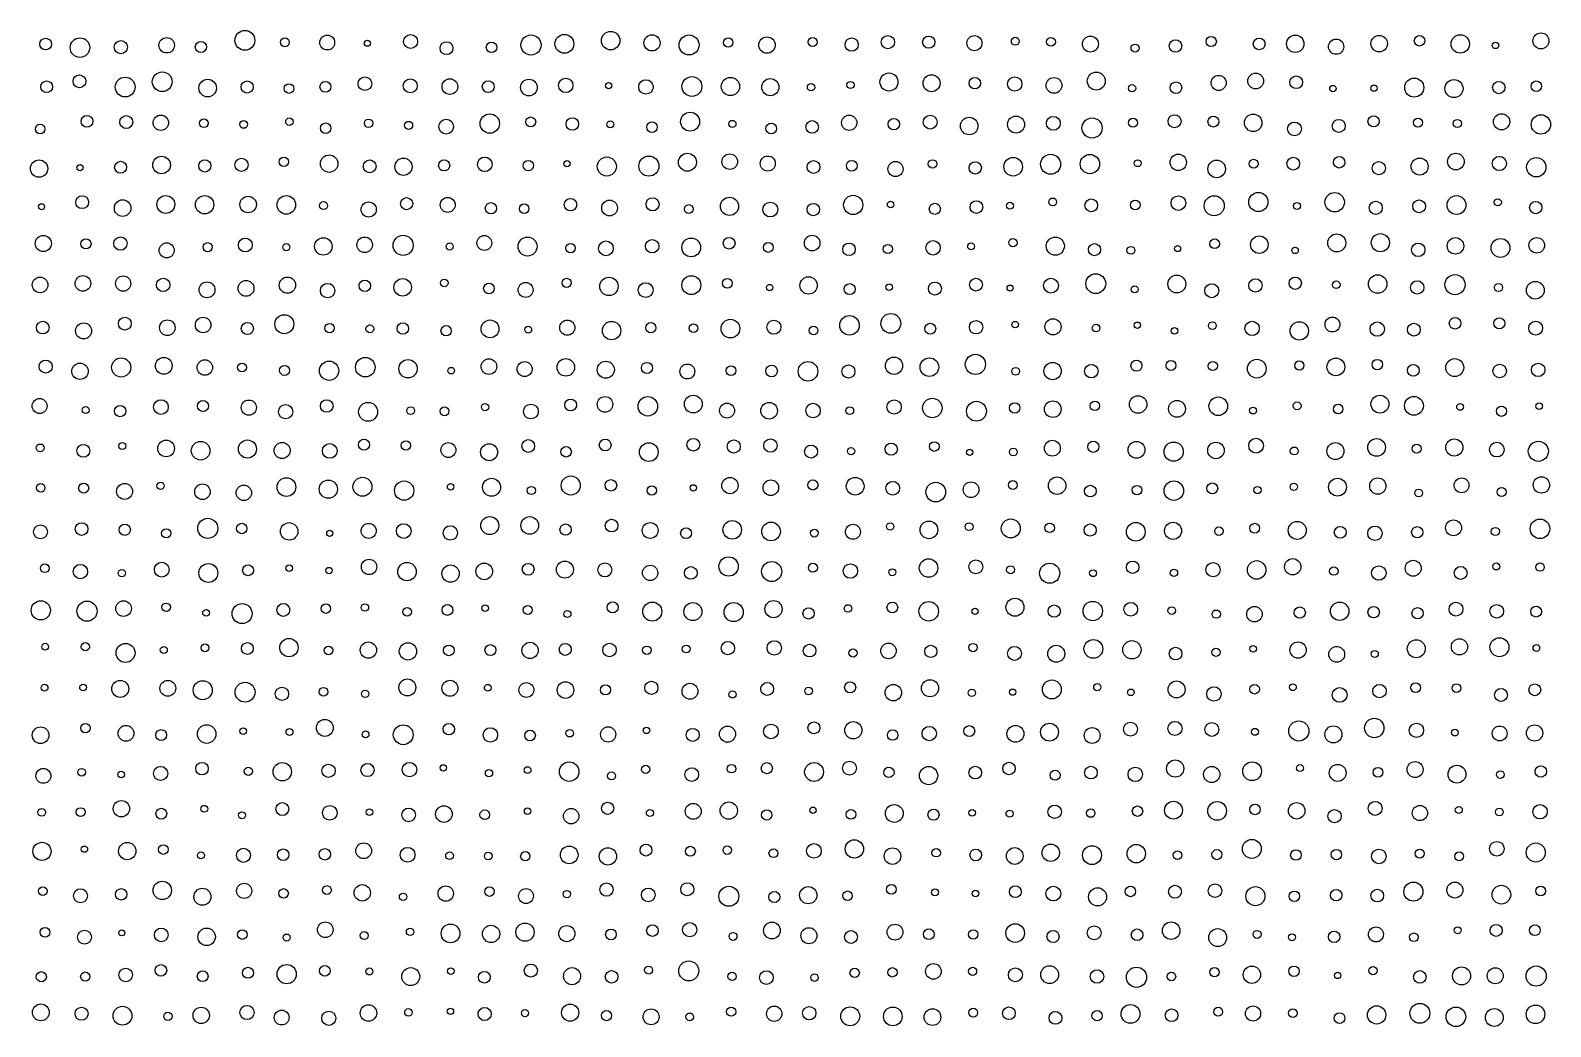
# Model space of a CAD drawing. Extents: x -295 to 305, y -195 to 205.
# Drawn here: x 5.4 to 80.6, y -144.6 to -95.3 of the extents above; entities that cross this region are included whole.
import ezdxf

# ---------------------------------------------------------------- set-up
doc = ezdxf.new("R2010")
doc.units = 0

msp = doc.modelspace()

# ---------------------------------------------------------------- linework, layer by layer
at = {"layer": 'VIA'}
for centre, radius in [((15.9924, -95.8043), 0.4917), ((24.1929, -95.8637), 0.3462), ((30.1496, -96.035), 0.4981), ((31.8029, -95.977), 0.4671), ((34.09, -95.8189), 0.4576), ((36.1393, -95.9305), 0.3994), ((37.9722, -96.0332), 0.4953), ((76.133, -95.9812), 0.4554), ((80.1256, -95.8316), 0.396), ((6.1334, -95.9893), 0.2907), ((7.8292, -96.1636), 0.4825), ((9.854, -96.1394), 0.3251), ((12.1221, -96.0476), 0.3825), ((13.8142, -96.133), 0.279), ((17.9711, -95.9), 0.2178), ((20.0655, -95.9119), 0.3669), ((22.0567, -95.9462), 0.1526), ((25.9702, -96.1926), 0.3186), ((28.1992, -96.1525), 0.2607), ((39.9108, -95.9115), 0.2294), ((41.8273, -96.0402), 0.4066), ((44.0868, -95.8902), 0.2218), ((46.019, -96.0154), 0.3291), ((47.8096, -95.8938), 0.3299), ((49.8313, -95.8959), 0.3029), ((52.0927, -95.9418), 0.3732), ((54.1167, -95.8484), 0.1968), ((55.8791, -95.8785), 0.2193), ((57.8311, -95.9868), 0.3952), ((60.0419, -96.1861), 0.1999), ((62.0425, -96.0819), 0.3106), ((63.813, -95.8616), 0.2533), ((66.1852, -95.9792), 0.2904), ((67.9713, -95.9753), 0.4306), ((69.9916, -96.1177), 0.3783), ((72.1246, -95.9658), 0.4085), ((74.1208, -95.8273), 0.2584), ((77.8809, -96.0545), 0.1584), ((7.8048, -97.831), 0.3176), ((10.0668, -98.1168), 0.4883), ((11.8988, -97.8533), 0.4879), ((14.1482, -98.1662), 0.4354), ((21.9311, -97.9508), 0.3357), ((24.178, -98.0556), 0.3457), ((26.135, -98.0955), 0.3873), ((30.0469, -98.1391), 0.4116), ((31.8716, -98.0335), 0.3566), ((35.8391, -98.1085), 0.357), ((38.1134, -98.0875), 0.4917), ((40.0209, -98.0879), 0.4531), ((41.9911, -98.1217), 0.4238), ((47.8653, -97.8656), 0.4459), ((49.9707, -97.9287), 0.4203), ((52.1116, -97.9255), 0.2832), ((54.0924, -97.9668), 0.3541), ((56.0321, -98.0354), 0.3889), ((58.1243, -97.8203), 0.4454), ((64.1791, -97.9113), 0.374), ((66.0081, -97.8156), 0.3905), ((68.0182, -97.8778), 0.3169), ((73.8591, -98.1434), 0.4733), ((75.8251, -98.1916), 0.4477), ((6.181, -98.1001), 0.2887), ((16.1072, -98.1133), 0.2986), ((18.1733, -98.1883), 0.2398), ((19.9779, -98.1037), 0.2702), ((28.0332, -98.0949), 0.293), ((33.9916, -98.0482), 0.1552), ((44.0083, -98.1245), 0.1824), ((45.9609, -98.013), 0.1783), ((59.8927, -98.1749), 0.1804), ((62.0674, -98.1495), 0.2864), ((69.8356, -98.192), 0.1599), ((71.8661, -98.17), 0.1583), ((78.0425, -98.1409), 0.3071), ((79.8974, -98.0737), 0.2608), ((5.8625, -100.1946), 0.2375), ((8.1759, -99.8114), 0.2919), ((10.1236, -99.8457), 0.3215), ((11.8329, -99.8806), 0.3803), ((13.9636, -99.9088), 0.2143), ((15.9324, -99.9652), 0.1911), ((18.194, -99.8296), 0.1838), ((19.9907, -100.1544), 0.2611), ((22.1147, -99.9099), 0.2111), ((24.0956, -100.0102), 0.1982), ((25.9529, -100.0751), 0.363), ((28.1106, -99.922), 0.48), ((30.137, -99.8403), 0.2443), ((32.1959, -99.9468), 0.3089), ((34.0766, -99.9613), 0.1726), ((36.1404, -100.0998), 0.2611), ((38.0237, -99.828), 0.4678), ((40.1142, -99.9418), 0.1799), ((42.0386, -100.1646), 0.2652), ((44.0659, -100.0869), 0.3106), ((45.8981, -99.8812), 0.3779), ((48.1035, -99.9507), 0.284), ((49.907, -99.8493), 0.3421), ((51.8353, -100.0455), 0.434), ((54.1512, -99.9711), 0.4207), ((55.9984, -99.9106), 0.343), ((57.9141, -100.142), 0.4989), ((59.9414, -99.8835), 0.2239), ((61.9982, -99.8064), 0.3207), ((63.9174, -99.8256), 0.268), ((65.8895, -99.8837), 0.4327), ((67.9347, -100.1883), 0.3416), ((70.1242, -100.0366), 0.322), ((71.845, -99.8114), 0.2781), ((74.0408, -99.8763), 0.2225), ((75.9915, -99.9172), 0.2036), ((78.1807, -99.8339), 0.4009), ((80.1256, -99.9653), 0.4801), ((11.8673, -101.9717), 0.4366), ((20.1616, -101.9046), 0.4304), ((35.9848, -102.0254), 0.4971), ((37.8924, -101.834), 0.4441), ((39.987, -101.8063), 0.3859), ((41.8686, -101.8998), 0.3716), ((55.8644, -101.9363), 0.4958), ((57.8058, -101.9248), 0.4786), ((62.1819, -101.8406), 0.4054), ((70.1464, -101.8366), 0.2842), ((75.922, -101.8037), 0.4143), ((78.0731, -101.8992), 0.3511), ((5.8071, -102.1488), 0.4294), ((7.8341, -102.102), 0.154), ((9.8408, -102.0865), 0.2969), ((14.0102, -102.019), 0.3023), ((15.8223, -101.9618), 0.3282), ((17.9165, -101.8112), 0.2347), ((22.1693, -102.0415), 0.3174), ((23.8396, -102.0595), 0.4263), ((25.8519, -101.9921), 0.2759), ((27.8628, -101.9401), 0.3597), ((30.0187, -102.0011), 0.2558), ((31.9289, -101.9041), 0.156), ((33.9041, -102.0468), 0.4717), ((44.1303, -102.0726), 0.3154), ((46.022, -102.0121), 0.2671), ((48.1878, -102.1718), 0.3726), ((50.0202, -101.9174), 0.2078), ((52.1376, -102.1149), 0.3042), ((54.0103, -102.0579), 0.4609), ((60.1723, -101.8871), 0.1667), ((64.0812, -102.1654), 0.4363), ((65.9112, -101.9125), 0.2213), ((67.8725, -101.9048), 0.3147), ((72.1085, -102.1295), 0.3243), ((74.1262, -102.0479), 0.4206), ((79.8972, -102.0829), 0.4779), ((7.9372, -103.8128), 0.3185), ((9.942, -104.1055), 0.4105), ((12.0773, -103.9249), 0.4423), ((13.9969, -103.9352), 0.454), ((16.151, -103.9278), 0.4071), ((18.0427, -103.9451), 0.4608), ((19.8831, -103.9791), 0.1973), ((22.1181, -104.1747), 0.3761), ((23.9954, -103.8848), 0.3004), ((26.0273, -103.9452), 0.3707), ((32.1035, -103.9366), 0.3111), ((34.0389, -104.0989), 0.3909), ((36.1666, -103.9164), 0.3255), ((39.9735, -104.0184), 0.4519), ((41.993, -104.1756), 0.366), ((46.0964, -103.9482), 0.4762), ((47.9471, -103.9246), 0.1612), ((52.1911, -104.0521), 0.3118), ((55.9646, -103.8003), 0.1953), ((57.8738, -103.9661), 0.3154), ((60.0518, -103.9481), 0.238), ((62.185, -103.8575), 0.3623), ((63.9602, -103.9885), 0.4961), ((66.1433, -103.8025), 0.4722), ((69.9189, -103.8139), 0.4806), ((71.9542, -104.0928), 0.3238), ((74.1009, -104.0168), 0.316), ((75.9472, -103.9531), 0.4673), ((77.994, -103.8172), 0.1746), ((79.869, -104.076), 0.3047), ((5.9277, -104.0388), 0.1504), ((28.1676, -104.1092), 0.2781), ((29.8148, -104.1329), 0.235), ((37.9574, -104.1522), 0.2182), ((44.1192, -104.1772), 0.3071), ((50.1351, -104.1428), 0.2749), ((53.8531, -103.9896), 0.1711), ((68.0574, -103.9998), 0.1719), ((6.0166, -105.8559), 0.3989), ((8.1262, -105.8759), 0.2505), ((9.8335, -105.8585), 0.3288), ((12.1225, -106.1955), 0.3727), ((14.1532, -106.0392), 0.2256), ((16.0115, -105.9308), 0.3433), ((18.0424, -106.0388), 0.1783), ((19.8743, -106.0006), 0.4326), ((21.9185, -105.9207), 0.385), ((23.8229, -105.9463), 0.4978), ((26.1274, -106.0027), 0.1754), ((27.8407, -105.829), 0.3687), ((29.9805, -106.0056), 0.4703), ((32.1078, -106.0843), 0.2335), ((33.857, -106.0958), 0.3642), ((36.1467, -105.9906), 0.332), ((38.0774, -106.0507), 0.4641), ((39.9554, -105.844), 0.2902), ((41.8981, -106.0508), 0.2423), ((44.0639, -105.8374), 0.3866), ((45.8881, -106.1436), 0.3104), ((47.8101, -106.1235), 0.2261), ((50.0464, -106.07), 0.3559), ((51.9291, -105.9964), 0.1693), ((53.9976, -105.817), 0.2034), ((56.0943, -105.9855), 0.4505), ((58.0347, -106.1596), 0.3013), ((59.8367, -106.1949), 0.1957), ((62.1452, -106.1049), 0.1535), ((63.9816, -105.8671), 0.2374), ((66.1949, -105.9125), 0.4341), ((67.9599, -106.1956), 0.1617), ((70.0235, -105.8275), 0.4436), ((72.1812, -105.8167), 0.4485), ((74.0556, -106.1713), 0.3341), ((75.8972, -105.9742), 0.407), ((78.1244, -106.0754), 0.4657), ((79.9208, -105.9458), 0.3852), ((5.8581, -107.9057), 0.3853), ((7.9764, -107.8313), 0.3864), ((9.9679, -107.8377), 0.3776), ((11.9479, -107.9035), 0.3333), ((18.0986, -107.9176), 0.4032), ((34.006, -107.9797), 0.4543), ((38.0842, -107.9172), 0.4672), ((43.8871, -107.9327), 0.4291), ((55.8799, -107.9393), 0.3663), ((58.0981, -107.842), 0.4912), ((62.1073, -107.8605), 0.4417), ((67.9722, -107.8235), 0.3036), ((72.0479, -107.8621), 0.4588), ((75.8752, -107.8926), 0.4999), ((14.1187, -108.1473), 0.3937), ((16.0491, -108.0756), 0.3927), ((20.085, -108.1866), 0.3598), ((21.9299, -107.9516), 0.2846), ((23.8018, -108.0273), 0.4336), ((25.8564, -107.8067), 0.1909), ((28.0698, -108.0852), 0.2638), ((29.881, -108.153), 0.3693), ((31.9144, -107.8034), 0.2241), ((35.8268, -108.1616), 0.3661), ((39.8621, -107.8307), 0.2395), ((41.9654, -108.035), 0.1546), ((45.9238, -108.1132), 0.2733), ((47.874, -108.0159), 0.1662), ((50.14, -108.0855), 0.3238), ((52.1712, -107.8927), 0.3165), ((53.8562, -108.0602), 0.1502), ((60.0232, -108.1292), 0.1714), ((63.8367, -108.1918), 0.3452), ((65.999, -107.9319), 0.3326), ((69.999, -107.8949), 0.1863), ((74.007, -108.0278), 0.3308), ((78.0265, -108.0305), 0.202), ((79.8509, -108.1691), 0.4387), ((5.9915, -110.0184), 0.3135), ((8.0096, -110.1811), 0.3963), ((10.0498, -109.8216), 0.3167), ((12.1535, -110.0218), 0.3856), ((13.9259, -109.8885), 0.3858), ((16.115, -110.0571), 0.3007), ((17.9435, -109.8485), 0.47), ((20.1803, -110.043), 0.2303), ((23.8082, -110.064), 0.2828), ((28.1238, -110.0809), 0.4417), ((31.9476, -110.0198), 0.3764), ((34.1383, -110.1644), 0.4569), ((36.0803, -110.0217), 0.2539), ((38.1927, -110.0454), 0.2155), ((40.0189, -110.0684), 0.4628), ((42.1694, -109.9972), 0.3491), ((45.9113, -109.9058), 0.4846), ((47.9578, -109.8093), 0.4897), ((49.9072, -110.0749), 0.27), ((52.1739, -110.0008), 0.3315), ((54.1058, -109.8698), 0.162), ((55.9794, -109.9789), 0.4014), ((60.1591, -109.898), 0.1559), ((63.8672, -109.9211), 0.1882), ((65.836, -110.0582), 0.3551), ((68.1697, -110.1791), 0.4545), ((69.8099, -109.8644), 0.368), ((72.0262, -110.0903), 0.3538), ((73.8406, -110.1192), 0.3176), ((75.8768, -109.8042), 0.2869), ((78.0672, -109.805), 0.2708), ((79.8672, -110.0466), 0.3461), ((22.1761, -110.0773), 0.1936), ((25.951, -110.1698), 0.2563), ((30.0126, -110.1184), 0.1695), ((44.1348, -110.1593), 0.2154), ((58.1103, -110.0384), 0.1875), ((61.9993, -110.1819), 0.1627), ((52.1426, -111.8367), 0.4993), ((6.1332, -111.9449), 0.3241), ((7.831, -112.1755), 0.4056), ((9.8703, -111.9892), 0.4735), ((11.9764, -111.91), 0.415), ((14.0092, -111.9936), 0.3825), ((15.8514, -111.9908), 0.2205), ((17.9541, -112.1371), 0.2453), ((20.1581, -112.1507), 0.4758), ((21.9508, -111.9761), 0.4843), ((24.0682, -112.0529), 0.4534), ((26.1974, -112.1479), 0.1637), ((28.0685, -111.9451), 0.3861), ((29.8319, -112.0699), 0.3704), ((31.8718, -111.9859), 0.4341), ((33.8527, -112.0999), 0.4213), ((35.8878, -112.012), 0.2764), ((37.8854, -112.188), 0.3693), ((40.0442, -112.1442), 0.24), ((42.0574, -112.1644), 0.2882), ((43.8575, -112.1819), 0.4867), ((45.8582, -112.191), 0.325), ((48.1138, -111.904), 0.4285), ((49.8661, -111.9733), 0.4597), ((54.1325, -112.1792), 0.192), ((55.9625, -112.1672), 0.4281), ((57.8783, -112.1743), 0.3332), ((60.1105, -111.9049), 0.2736), ((61.8235, -111.8906), 0.2439), ((63.8926, -111.913), 0.2255), ((66.0675, -112.0484), 0.4626), ((68.1694, -111.8906), 0.2271), ((69.9796, -111.9618), 0.4391), ((72.0323, -111.8476), 0.2585), ((73.8138, -112.1336), 0.2902), ((75.8612, -111.9954), 0.443), ((78.0844, -112.1623), 0.3328), ((79.9903, -112.109), 0.3332), ((5.8328, -113.8962), 0.3718), ((11.839, -113.9484), 0.3642), ((20.0419, -113.8961), 0.3108), ((32.1105, -113.8422), 0.2912), ((33.812, -113.8174), 0.3853), ((35.9324, -113.9099), 0.4845), ((38.1809, -113.8013), 0.4406), ((48.121, -113.9448), 0.3553), ((50.0115, -113.9958), 0.4815), ((60.1926, -113.8181), 0.4333), ((64.1599, -113.9075), 0.46), ((72.1607, -113.8039), 0.4439), ((73.8432, -113.888), 0.4669), ((8.1138, -114.0954), 0.1691), ((9.8212, -114.149), 0.28), ((13.9166, -113.8998), 0.2728), ((16.1861, -113.9766), 0.3762), ((18.0063, -114.1787), 0.3538), ((22.0901, -114.1845), 0.4694), ((24.195, -114.1302), 0.1924), ((25.8718, -114.1592), 0.2171), ((27.8793, -113.9533), 0.1779), ((30.1433, -114.169), 0.3656), ((39.852, -114.1231), 0.3693), ((41.9339, -114.1289), 0.4129), ((44.1084, -114.1226), 0.3586), ((45.9255, -114.1296), 0.1914), ((52.1934, -114.1559), 0.4917), ((54.084, -113.9918), 0.2583), ((55.9711, -114.0539), 0.4102), ((58.0545, -113.8871), 0.2356), ((62.117, -114.0358), 0.417), ((65.8802, -114.1221), 0.1682), ((68.0659, -113.8887), 0.1949), ((70.0941, -114.0445), 0.2357), ((76.1293, -113.9386), 0.169), ((78.1743, -114.1575), 0.2519), ((80.0402, -113.9052), 0.1689), ((5.8604, -115.9697), 0.1924), ((7.9975, -116.1143), 0.3209), ((9.9249, -115.8757), 0.1722), ((12.0925, -115.9952), 0.4156), ((13.8024, -116.108), 0.4621), ((16.1186, -116.0248), 0.4479), ((17.8352, -116.0976), 0.3996), ((20.1925, -116.1192), 0.3644), ((21.8872, -115.8064), 0.2743), ((23.9601, -115.8491), 0.2338), ((26.062, -116.074), 0.3709), ((28.0786, -116.1855), 0.4196), ((30.0161, -115.8763), 0.3147), ((33.8218, -115.825), 0.2929), ((35.9786, -116.1764), 0.4625), ((38.1837, -115.8102), 0.3142), ((40.1845, -115.8998), 0.322), ((41.9989, -115.8532), 0.3333), ((44.0107, -116.1492), 0.32), ((47.9767, -116.0318), 0.3022), ((50.1085, -115.901), 0.2391), ((55.952, -115.9858), 0.3919), ((57.9758, -115.9145), 0.2765), ((60.1154, -116.0649), 0.4146), ((61.9538, -116.1546), 0.4768), ((64.0445, -116.0948), 0.4084), ((66.032, -115.8602), 0.3664), ((69.9563, -116.1266), 0.4212), ((71.995, -115.9452), 0.441), ((73.9772, -116.0022), 0.2251), ((75.8408, -115.9489), 0.4246), ((77.9458, -116.0537), 0.3625), ((80.0002, -116.137), 0.4977), ((31.8888, -116.1606), 0.2589), ((45.9889, -116.1342), 0.1789), ((51.8616, -116.1838), 0.155), ((54.0167, -116.1731), 0.1901), ((67.9186, -116.1209), 0.1959), ((5.8896, -117.9471), 0.2085), ((8.0143, -117.9565), 0.2491), ((10.0392, -118.1218), 0.3932), ((11.8213, -117.8453), 0.1817), ((13.8921, -118.1373), 0.3851), ((15.9398, -118.1924), 0.3825), ((18.0467, -117.9065), 0.4644), ((20.1219, -118.0119), 0.452), ((21.8105, -117.8926), 0.4703), ((23.8735, -118.0819), 0.478), ((26.1723, -117.893), 0.1597), ((28.1989, -117.9166), 0.4432), ((30.1677, -118.0778), 0.2039), ((32.1177, -117.8282), 0.4714), ((34.1045, -117.8206), 0.2851), ((36.1277, -118.0754), 0.229), ((38.1822, -117.9478), 0.159), ((39.9938, -117.8314), 0.4027), ((42.0178, -117.9393), 0.3857), ((44.1027, -117.8036), 0.25), ((46.192, -117.8662), 0.4374), ((48.0497, -117.9642), 0.3378), ((50.1818, -118.1571), 0.4878), ((51.9259, -118.0377), 0.3883), ((53.9939, -117.807), 0.2188), ((56.1849, -117.8378), 0.4337), ((57.8293, -118.1083), 0.2894), ((60.1381, -118.0565), 0.2347), ((61.961, -118.0834), 0.4815), ((63.8642, -117.9717), 0.268), ((66.1009, -118.056), 0.1798), ((67.901, -117.8955), 0.1777), ((70.0617, -117.9105), 0.4416), ((72.0556, -117.8573), 0.4027), ((74.0775, -118.2), 0.1875), ((76.1988, -117.8226), 0.3681), ((78.1845, -118.1495), 0.2235), ((80.1521, -117.8011), 0.4058), ((14.1534, -119.95), 0.4974), ((28.11, -119.8124), 0.447), ((30.0859, -119.8082), 0.4372), ((34.1407, -119.8127), 0.3123), ((40.1084, -120.0208), 0.4592), ((49.841, -120.0239), 0.4368), ((53.8912, -119.9543), 0.4692), ((68.0684, -120.0535), 0.446), ((75.8025, -119.9229), 0.394), ((80.0783, -119.9708), 0.4836), ((5.8782, -120.1216), 0.3458), ((7.9095, -119.9867), 0.3157), ((10.0448, -120.0175), 0.2787), ((12.099, -120.1955), 0.2298), ((15.8345, -119.9573), 0.2587), ((18.1803, -120.1012), 0.4333), ((20.1926, -120.1944), 0.1522), ((22.1179, -120.0762), 0.3728), ((23.8502, -120.0827), 0.3622), ((26.1582, -120.1754), 0.356), ((31.862, -120.0089), 0.2769), ((36.0486, -120.0566), 0.3906), ((37.8239, -120.1888), 0.2676), ((42.0282, -120.1021), 0.4627), ((44.1729, -120.1876), 0.1901), ((46.0806, -120.1208), 0.3714), ((47.9262, -119.8609), 0.1812), ((51.8309, -119.8663), 0.1958), ((55.8167, -119.9261), 0.2353), ((57.8247, -120.0342), 0.3002), ((60.078, -120.1208), 0.4632), ((61.9221, -120.0707), 0.4229), ((64.1912, -120.0884), 0.2091), ((65.962, -119.9455), 0.246), ((70.195, -120.1456), 0.2936), ((71.9155, -120.1942), 0.3581), ((74.0052, -120.1413), 0.2762), ((77.8686, -120.1043), 0.2046), ((6.086, -121.9256), 0.2163), ((7.8541, -122.0885), 0.3541), ((11.8788, -121.9935), 0.3665), ((14.1836, -122.1582), 0.4679), ((16.1505, -122.0246), 0.2696), ((18.1785, -121.9236), 0.1641), ((22.1366, -121.8591), 0.3803), ((24.0161, -122.0901), 0.4572), ((26.1679, -122.1872), 0.4281), ((27.8367, -122.0807), 0.4086), ((30.011, -121.9745), 0.2901), ((31.8275, -121.9918), 0.4203), ((33.8046, -122.0043), 0.3466), ((36.0453, -122.151), 0.3788), ((38.0601, -122.1527), 0.3142), ((39.928, -121.8375), 0.479), ((42.0619, -122.0869), 0.4973), ((44.0979, -121.8997), 0.2231), ((45.9551, -122.0636), 0.3563), ((49.8227, -121.9123), 0.4569), ((52.1645, -121.8535), 0.3408), ((53.8841, -121.9993), 0.1983), ((55.8179, -122.1691), 0.4987), ((59.923, -121.8753), 0.3066), ((63.9034, -121.9942), 0.3519), ((66.0592, -122.0061), 0.4588), ((67.8433, -121.8517), 0.4031), ((69.8785, -122.0637), 0.2069), ((72.1059, -122.1621), 0.3569), ((73.8065, -121.9265), 0.3951), ((76.155, -122.1566), 0.3216), ((77.9148, -121.8359), 0.172), ((80.0851, -121.8673), 0.2077), ((9.9045, -122.1644), 0.18), ((20.1544, -122.0377), 0.1586), ((48.0266, -122.1205), 0.1713), ((57.964, -122.1683), 0.1705), ((61.9684, -122.1475), 0.1809), ((5.8911, -124.0074), 0.4766), ((8.1793, -124.0459), 0.4979), ((9.9864, -123.9172), 0.3867), ((12.098, -123.8533), 0.2097), ((14.0727, -124.1288), 0.1671), ((15.8523, -124.1686), 0.4967), ((17.8907, -123.9843), 0.3185), ((20.0004, -123.9223), 0.2328), ((21.9308, -123.8667), 0.1851), ((24.0218, -124.0787), 0.2082), ((26.0157, -123.9887), 0.2681), ((27.8809, -123.8992), 0.1612), ((29.9914, -123.9884), 0.2216), ((31.9548, -124.1895), 0.1738), ((34.1945, -123.8604), 0.2752), ((36.1532, -124.0679), 0.4705), ((38.16, -124.0665), 0.4472), ((40.1783, -124.0926), 0.4737), ((42.1516, -123.9466), 0.4266), ((43.8853, -124.1587), 0.2761), ((45.8358, -123.914), 0.1872), ((48.0309, -123.8641), 0.2681), ((49.83, -124.0523), 0.483), ((52.1261, -124.0527), 0.155), ((54.1008, -123.8507), 0.445), ((56.0449, -124.0417), 0.3037), ((57.9479, -124.0407), 0.48), ((59.8302, -123.9526), 0.3407), ((61.8545, -124.0202), 0.1864), ((64.0588, -124.1942), 0.2045), ((65.9504, -124.1966), 0.3835), ((68.1923, -124.1189), 0.2807), ((70.1679, -124.0516), 0.4568), ((71.8486, -124.0939), 0.2839), ((74.0247, -124.147), 0.2777), ((75.923, -123.9465), 0.3426), ((77.9424, -124.0532), 0.3374), ((79.8903, -124.0697), 0.2671), ((8.097, -125.8073), 0.2026), ((16.1143, -125.8943), 0.2948), ((18.1713, -125.8512), 0.4533), ((22.1022, -125.9733), 0.403), ((24.062, -126.036), 0.4278), ((30.1054, -125.9888), 0.4012), ((34.0349, -125.9667), 0.338), ((39.8921, -125.8761), 0.3303), ((42.189, -125.8668), 0.3576), ((47.8411, -126.0142), 0.3841), ((57.9787, -125.915), 0.4644), ((59.8853, -125.9592), 0.4531), ((68.111, -125.9705), 0.4032), ((73.9599, -125.9075), 0.4453), ((76.0969, -125.8116), 0.4023), ((78.0723, -125.8306), 0.4686), ((6.1087, -125.8074), 0.1693), ((10.0857, -126.1136), 0.4694), ((11.9795, -125.9658), 0.1724), ((14.0145, -125.8613), 0.1923), ((20.1284, -125.9928), 0.2126), ((26.0852, -125.9871), 0.2618), ((28.1426, -125.9745), 0.2723), ((31.8424, -125.9407), 0.2947), ((35.8772, -125.9832), 0.2119), ((37.8299, -125.9184), 0.1919), ((43.9373, -125.9951), 0.3142), ((46.0864, -126.1205), 0.2025), ((49.9328, -126.0363), 0.3017), ((52.0235, -125.8485), 0.208), ((54.0783, -126.1361), 0.3454), ((56.143, -126.1523), 0.4202), ((62.0451, -126.1491), 0.3139), ((64.0477, -126.0854), 0.2047), ((65.8901, -125.9091), 0.1613), ((70.0225, -126.1843), 0.3908), ((71.9057, -126.162), 0.1737), ((79.9024, -125.8688), 0.1663), ((6.0785, -127.834), 0.1684), ((7.9827, -127.8219), 0.1644), ((9.8247, -127.8909), 0.4204), ((12.1768, -127.8625), 0.3925), ((13.9031, -127.9582), 0.471), ((16.0009, -128.0568), 0.4923), ((17.8264, -128.1368), 0.3301), ((19.8808, -128.033), 0.2159), ((24.0328, -127.819), 0.4181), ((26.14, -127.8639), 0.3952), ((28.0128, -127.8385), 0.1695), ((29.9239, -127.9477), 0.3677), ((31.8567, -127.9514), 0.4107), ((33.8401, -127.9409), 0.2499), ((36.1067, -127.8391), 0.3247), ((38.0169, -128.0097), 0.3931), ((41.8403, -127.8934), 0.3181), ((43.8877, -127.9961), 0.1885), ((45.9437, -127.8172), 0.2754), ((48.0815, -128.079), 0.4105), ((49.8954, -127.8607), 0.4243), ((55.9265, -127.9184), 0.4676), ((58.1744, -127.809), 0.1779), ((62.0961, -127.9206), 0.4207), ((63.9447, -128.1408), 0.357), ((65.9576, -127.9078), 0.2385), ((67.8515, -127.8098), 0.1688), ((70.1665, -128.1925), 0.3644), ((72.1392, -128.001), 0.3317), ((73.9231, -127.8339), 0.2421), ((75.9522, -127.8531), 0.2166), ((78.1512, -128.1937), 0.322), ((79.8232, -127.9384), 0.292), ((21.9419, -128.1365), 0.1803), ((40.1222, -128.1667), 0.1773), ((51.967, -128.0891), 0.1789), ((53.9838, -128.0545), 0.1548), ((59.8314, -128.0645), 0.1631), ((71.8812, -129.8287), 0.4793), ((5.8847, -130.1855), 0.412), ((8.0978, -129.8313), 0.2326), ((10.1081, -130.089), 0.3919), ((11.8492, -130.1758), 0.2696), ((14.1001, -130.126), 0.4606), ((15.9051, -129.9863), 0.166), ((18.1995, -130.0301), 0.1704), ((19.9481, -129.8227), 0.4199), ((21.9626, -130.1444), 0.17), ((23.8282, -130.1618), 0.4921), ((26.0856, -129.886), 0.2801), ((28.1422, -130.1709), 0.3576), ((30.1043, -130.1999), 0.2639), ((32.0653, -130.0861), 0.1865), ((33.9681, -130.1445), 0.3775), ((35.8641, -129.9451), 0.1611), ((38.1524, -130.1671), 0.3214), ((39.8765, -130.1319), 0.3997), ((42.023, -129.9992), 0.3632), ((44.1511, -129.8193), 0.2936), ((46.0978, -129.9389), 0.4254), ((48.0492, -130.1768), 0.261), ((49.8573, -130.1035), 0.353), ((51.8371, -129.9817), 0.2714), ((54.1232, -130.1165), 0.4202), ((55.8081, -130.0337), 0.4453), ((57.9206, -130.1974), 0.3905), ((59.8161, -129.8823), 0.3432), ((62.0176, -129.8498), 0.3483), ((63.8432, -129.8996), 0.3412), ((65.9753, -130.0175), 0.1724), ((68.1453, -129.9746), 0.4988), ((69.8564, -130.1423), 0.421), ((73.9692, -129.9452), 0.3543), ((75.8692, -130.0551), 0.1656), ((78.0849, -130.0985), 0.3682), ((79.8111, -130.0765), 0.4025), ((13.8704, -131.8392), 0.3063), ((17.8402, -131.9913), 0.4546), ((20.1332, -131.9444), 0.3282), ((22.0631, -131.9089), 0.3257), ((24.1373, -131.8847), 0.3575), ((25.8137, -131.8002), 0.1553), ((32.0388, -131.9871), 0.4826), ((40.0732, -131.8408), 0.2116), ((41.8217, -131.8165), 0.2755), ((44.1558, -132.0046), 0.4661), ((45.912, -131.8139), 0.3426), ((53.8037, -131.8337), 0.31), ((62.0311, -131.8343), 0.4254), ((65.8334, -131.9661), 0.4655), ((68.1999, -131.8093), 0.172), ((70.0702, -132.0494), 0.4173), ((73.9009, -131.8839), 0.3934), ((6.0193, -132.1955), 0.3692), ((7.9151, -132.0201), 0.1882), ((9.867, -132.123), 0.1634), ((11.8222, -132.0755), 0.3506), ((16.1602, -131.9689), 0.2058), ((28.0712, -132.0631), 0.1799), ((29.9817, -131.9113), 0.1677), ((34.1365, -132.1982), 0.198), ((35.8246, -131.8761), 0.2038), ((38.1027, -132.1317), 0.3387), ((47.8627, -132.0227), 0.2543), ((49.8251, -132.1817), 0.4509), ((52.1333, -132.0311), 0.3137), ((56.0848, -132.1654), 0.247), ((57.8568, -132.033), 0.3114), ((60.0548, -132.122), 0.3577), ((63.8373, -132.1288), 0.4013), ((72.0662, -132.0224), 0.2366), ((75.9712, -132.1144), 0.4415), ((78.1223, -132.1308), 0.1877), ((80.1198, -131.9783), 0.2819), ((5.9369, -134.0016), 0.1931), ((7.8647, -133.9884), 0.217), ((9.8811, -133.8225), 0.4039), ((11.8569, -134.0689), 0.2671), ((13.9836, -133.8229), 0.1676), ((17.8445, -133.8378), 0.3208), ((20.1928, -134.0251), 0.3639), ((22.1596, -133.9913), 0.1616), ((24.0953, -134.1282), 0.3373), ((25.8411, -134.0859), 0.4096), ((27.864, -134.1213), 0.2404), ((29.9813, -133.9389), 0.1606), ((32.1401, -134.1895), 0.3813), ((33.9436, -133.8014), 0.3023), ((36.0358, -134.0341), 0.1775), ((38.1779, -133.9509), 0.3939), ((39.9393, -133.9149), 0.4289), ((41.8138, -134.1304), 0.254), ((44.1038, -133.8977), 0.1574), ((45.9858, -134.1051), 0.2407), ((48.1277, -134.0555), 0.4408), ((50.0689, -134.1203), 0.2744), ((51.9826, -134.0235), 0.1588), ((53.8336, -134.0666), 0.1772), ((56.0627, -133.973), 0.3329), ((57.8494, -134.0389), 0.2088), ((60.1639, -133.9419), 0.2587), ((61.9446, -133.8955), 0.443), ((64.1033, -133.9305), 0.4622), ((65.9795, -133.8584), 0.2598), ((68.0393, -133.9242), 0.4089), ((69.9153, -134.1907), 0.3281), ((71.9264, -133.803), 0.3468), ((74.139, -134.0336), 0.3761), ((76.0639, -133.882), 0.1726), ((78.069, -133.9859), 0.1928), ((80.0858, -133.9724), 0.3563), ((15.8456, -134.1458), 0.1756), ((46.1513, -135.8129), 0.4542), ((65.8202, -135.8096), 0.4681), ((5.9492, -135.931), 0.4483), ((8.0516, -135.8232), 0.156), ((10.1707, -135.9177), 0.4258), ((11.952, -135.8397), 0.2395), ((13.8162, -136.1324), 0.1714), ((15.9234, -136.1275), 0.3468), ((17.8852, -136.0971), 0.2871), ((19.9508, -136.077), 0.2829), ((21.8701, -135.9018), 0.3888), ((24.042, -136.1015), 0.3657), ((26.1208, -136.1485), 0.1924), ((28.0343, -136.1623), 0.1904), ((29.8687, -136.1735), 0.2301), ((32.0396, -136.106), 0.4371), ((33.9563, -136.1822), 0.4299), ((35.8408, -135.8691), 0.2958), ((38.039, -135.9259), 0.2434), ((39.8626, -135.8744), 0.2106), ((42.1479, -136.0226), 0.2206), ((44.1521, -135.9069), 0.3636), ((48.038, -136.1684), 0.4082), ((50.1996, -135.9993), 0.2068), ((52.1593, -136.1106), 0.2883), ((54.0867, -136.1611), 0.4135), ((55.8703, -135.9994), 0.4315), ((57.9125, -136.118), 0.4684), ((60.1001, -136.0455), 0.4548), ((62.1417, -136.1215), 0.2124), ((64.0928, -136.0929), 0.2497), ((68.0039, -136.112), 0.263), ((70.0051, -136.0919), 0.2598), ((72.1098, -136.1816), 0.3604), ((74.13, -136.0393), 0.2235), ((76.0812, -136.1773), 0.2153), ((77.946, -135.8045), 0.3636), ((79.8717, -135.9894), 0.4719), ((11.9023, -137.865), 0.4553), ((15.956, -137.8859), 0.3747), ((20.0478, -137.8504), 0.2224), ((21.8014, -137.9834), 0.4049), ((25.9304, -138.0209), 0.3812), ((33.8882, -137.8221), 0.3288), ((37.8856, -137.8061), 0.3258), ((39.9407, -138.1546), 0.4941), ((47.9784, -137.8118), 0.2411), ((54.1149, -137.9275), 0.2917), ((55.9972, -138.0212), 0.366), ((59.8142, -137.9152), 0.258), ((62.0189, -137.9318), 0.3217), ((63.999, -137.8779), 0.3357), ((73.8147, -137.9241), 0.4715), ((75.8673, -137.8444), 0.3961), ((78.1697, -138.074), 0.4625), ((80.1147, -137.8971), 0.2414), ((5.9961, -137.8977), 0.2128), ((7.8568, -138.1275), 0.3471), ((9.8728, -138.0596), 0.2839), ((13.8873, -138.1756), 0.422), ((17.9069, -138.013), 0.2365), ((23.8189, -138.1805), 0.1838), ((28.096, -137.9201), 0.2385), ((29.9035, -138.1441), 0.3681), ((31.9203, -138.0441), 0.1823), ((35.9528, -138.0886), 0.3405), ((42.1929, -138.1888), 0.2781), ((43.8707, -138.1012), 0.4262), ((45.8173, -138.1254), 0.2329), ((50.1405, -137.9586), 0.1752), ((52.1502, -138.0167), 0.1604), ((58.1885, -138.1818), 0.4482), ((65.9977, -138.1486), 0.4736), ((67.9247, -138.1521), 0.2588), ((69.9938, -138.0985), 0.2793), ((72.0275, -138.1178), 0.3119), ((6.1012, -139.9339), 0.2394), ((8.0556, -140.1778), 0.346), ((9.9007, -139.9642), 0.15), ((11.8501, -140.0618), 0.3377), ((14.0979, -140.1613), 0.4318), ((15.867, -140.0471), 0.238), ((19.9693, -139.8096), 0.3894), ((21.8976, -140.0971), 0.2013), ((24.1655, -139.9145), 0.1846), ((26.1687, -139.9914), 0.4646), ((28.1781, -140.0135), 0.4289), ((29.8518, -139.9302), 0.4513), ((31.9219, -140.0025), 0.3983), ((34.1069, -140.0403), 0.2651), ((36.1598, -139.8547), 0.2863), ((38.0056, -139.8076), 0.3508), ((42.0733, -139.8472), 0.4139), ((43.9037, -140.1045), 0.396), ((45.987, -140.166), 0.317), ((48.1634, -139.927), 0.3923), ((49.8357, -140.0337), 0.2655), ((52.0333, -140.041), 0.2299), ((54.1082, -139.9751), 0.4605), ((55.984, -140.1403), 0.3009), ((58.0207, -139.9618), 0.3408), ((60.1454, -140.0593), 0.2876), ((61.8284, -139.8553), 0.433), ((64.1319, -140.1979), 0.4426), ((66.081, -140.0423), 0.1959), ((69.8983, -140.1624), 0.2833), ((71.9623, -140.0424), 0.3709), ((76.009, -139.8345), 0.1715), ((77.9133, -139.8393), 0.2973), ((79.8269, -139.8334), 0.2671), ((18.0594, -140.1978), 0.1764), ((40.1481, -140.1402), 0.1957), ((67.8088, -140.1846), 0.1699), ((73.8318, -140.1835), 0.213), ((37.9576, -141.8456), 0.4948), ((5.9179, -142.1336), 0.2505), ((8.0934, -142.129), 0.2299), ((10.0937, -142.0465), 0.3359), ((11.8366, -141.8201), 0.2844), ((13.9026, -142.1103), 0.2656), ((16.1478, -141.9405), 0.2722), ((18.0605, -142.0062), 0.4764), ((19.9476, -141.8414), 0.2635), ((22.153, -141.8739), 0.1721), ((24.1991, -142.1288), 0.4431), ((26.1862, -141.8614), 0.1609), ((27.8436, -142.1588), 0.2905), ((30.1434, -141.8296), 0.3237), ((32.1814, -142.1045), 0.423), ((34.1387, -142.1397), 0.3106), ((35.9675, -141.8082), 0.1966), ((40.102, -142.1189), 0.2038), ((41.8004, -142.1757), 0.3402), ((44.1799, -142.1754), 0.1871), ((46.1677, -141.9477), 0.232), ((48.0347, -141.9171), 0.2323), ((50.0641, -141.8717), 0.3865), ((52.0037, -141.8673), 0.2001), ((54.121, -142.04), 0.3442), ((55.8158, -142.0335), 0.4408), ((58.1601, -142.123), 0.3323), ((60.115, -142.1608), 0.5), ((61.8402, -142.1222), 0.2118), ((63.9749, -141.9085), 0.2259), ((65.8229, -142.0374), 0.4288), ((67.9076, -141.865), 0.2596), ((70.0662, -142.0702), 0.1575), ((71.8158, -141.8314), 0.2037), ((74.1345, -142.144), 0.3118), ((76.1988, -142.0932), 0.4469), ((77.8664, -142.0897), 0.3954), ((79.8911, -142.1005), 0.4999), ((5.8929, -143.8982), 0.4161), ((7.9103, -143.9654), 0.3251), ((9.9337, -144.0639), 0.466), ((13.8298, -144.0456), 0.4053), ((16.0965, -143.9039), 0.3506), ((22.1073, -143.9298), 0.4083), ((27.8583, -143.9779), 0.3243), ((32.0884, -143.9119), 0.4241), ((40.0544, -143.8648), 0.2257), ((42.1857, -143.9647), 0.3808), ((43.9215, -143.9415), 0.3301), ((45.948, -144.0918), 0.4683), ((48.0557, -144.0969), 0.4626), ((53.8019, -143.9416), 0.3153), ((59.8162, -143.9731), 0.4639), ((64.1571, -143.8647), 0.2198), ((65.8797, -143.9543), 0.3757), ((71.9946, -144.0235), 0.4521), ((74.1359, -143.9432), 0.4915), ((75.9185, -144.1169), 0.4844), ((79.8574, -143.9948), 0.4615), ((12.1826, -144.0911), 0.2045), ((17.8088, -144.1531), 0.3673), ((20.1431, -144.1896), 0.3508), ((24.0864, -143.8976), 0.1872), ((26.1641, -143.8458), 0.1553), ((29.8549, -143.9364), 0.1746), ((33.8864, -144.0596), 0.2518), ((36.0937, -144.1178), 0.3944), ((38.005, -144.1197), 0.19), ((50.0164, -144.1318), 0.4118), ((52.0336, -143.9099), 0.2193), ((56.1026, -144.171), 0.3179), ((58.1607, -144.0613), 0.255), ((61.8493, -144.0413), 0.316), ((67.851, -143.9372), 0.2106), ((70.1615, -144.1835), 0.2693), ((77.8192, -144.1527), 0.4429)]:
    msp.add_circle(centre, radius, dxfattribs=at)

doc.saveas('drawing.dxf')
